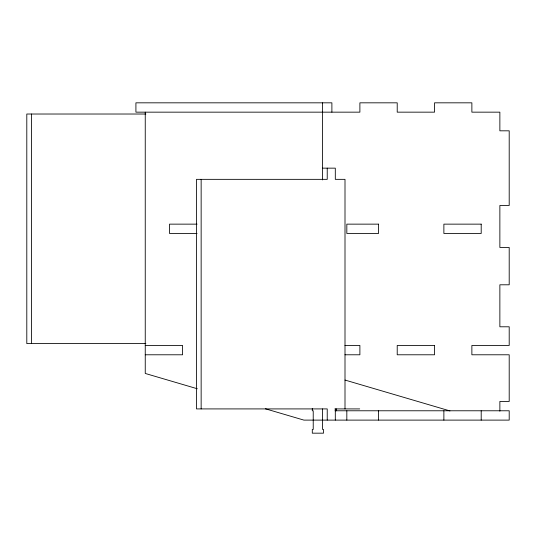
<?xml version="1.0" encoding="UTF-8"?>
<svg xmlns="http://www.w3.org/2000/svg" width="536" height="536" viewBox="0 0 536 536"><rect width="100%" height="100%" fill="white"/><g stroke="black" fill="none" stroke-linecap="round" stroke-linejoin="round"><path stroke-width="0.8" d="M145.852 114.021L26.8 114.021L26.8 343.589L145.859 343.589M322.558 168.15L335.308 168.15L335.308 179.346L345.003 179.346L345.003 408.914M197.067 224.142L169.517 224.142L169.517 233.468L197.067 233.468M145.249 345.459L182.582 345.459L182.582 354.785L145.249 354.785M344.956 345.459L359.891 345.459L359.891 354.785L344.956 354.785M334.893 408.914L359.703 408.914M335 410.777L509.2 410.777L509.2 420.11L303.899 420.11L265.434 408.8M344.996 380.051L449.959 410.924M197.328 388.768L145.249 373.451L145.249 112.158M499.867 411.186L499.867 401.451L509.2 401.451L509.2 354.785L471.874 354.785L471.874 345.459L509.2 345.459L509.2 326.793L499.867 326.793L499.867 284.797L509.2 284.797L509.2 247.471L499.867 247.471L499.867 205.476L509.2 205.476L509.2 130.817L499.867 130.817L499.867 112.158L471.874 112.158L471.874 102.825L434.542 102.825L434.542 112.158L397.216 112.158L397.216 102.825L359.891 102.825L359.891 112.158L135.916 112.158L135.916 102.825L331.891 102.825L331.891 112.158M481.201 410.777L481.201 420.11M443.875 410.777L443.875 420.11M378.55 410.777L378.55 420.11M346.826 410.777L346.826 420.11M336.554 408.914L336.554 410.777M335.308 408.914L335.308 420.11M327.228 168.15L327.228 179.346L196.484 179.346L196.484 408.914L327.228 408.914L327.228 420.11M322.558 102.825L322.558 179.942M322.558 408.914L322.558 429.443L323.496 429.443L323.496 433.175L312.294 433.175L312.294 429.443L313.225 429.443L313.225 410.777L312.294 410.777L312.294 408.539M201.147 179.346L201.147 408.914M31.463 114.021L31.463 343.589M378.55 224.142L346.826 224.142L346.826 233.468L378.55 233.468L378.55 224.142M481.201 224.142L443.875 224.142L443.875 233.468L481.201 233.468L481.201 224.142M434.542 345.459L397.216 345.459L397.216 354.785L434.542 354.785L434.542 345.459"/></g></svg>
